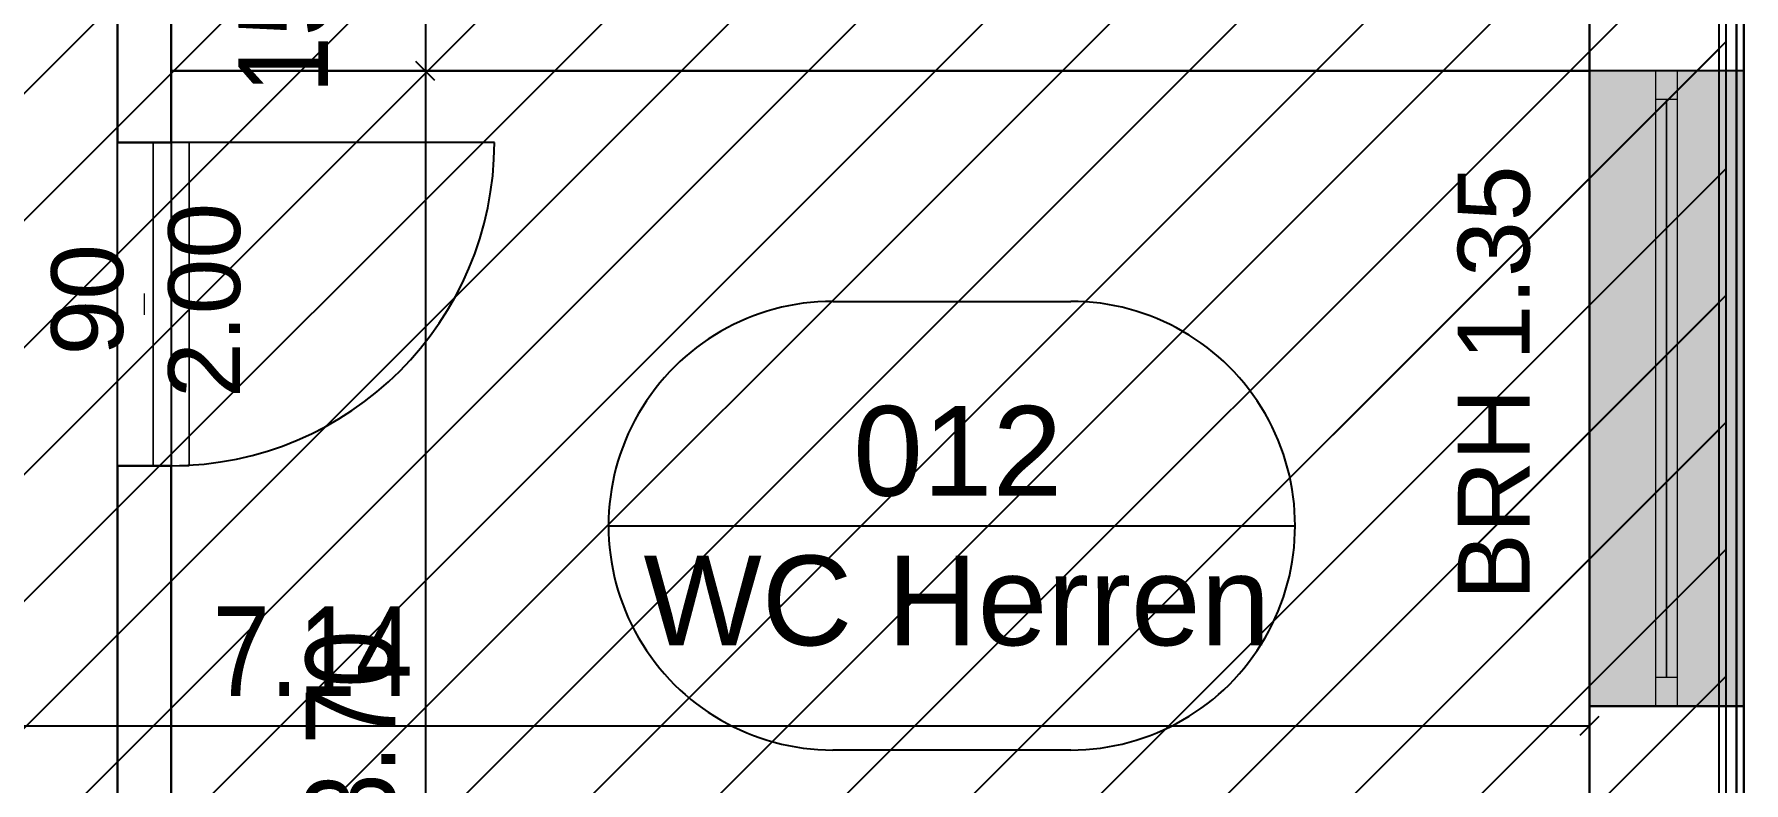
# Model space of a CAD drawing. Extents: x -996 to 41024, y -11542 to 18178.
# Drawn here: x 31600 to 36363, y -754 to 1332 of the extents above; entities that cross this region are included whole.
import ezdxf
from ezdxf.lldxf.tags import DXFTag

# ---------------------------------------------------------------- set-up
doc = ezdxf.new("R2010")
doc.units = 0
doc.header["$LTSCALE"] = 50
doc.layers.get('0').update_dxf_attribs({"lineweight": 25})
for name, color, linetype, lineweight, true_color in [('2D-NovaObj-A_Geschossdecke', 7, 'Continuous', 25, 0x008080), ('2D-NovaObj-A_Wand_allgemein', 3, 'Continuous', 25, 0x00ff00), ('3D-NovaObj-A_Geschossdecke', 7, 'Continuous', 25, 0x008080), ('3D-NovaObj-A_Wand_allgemein', 3, 'Continuous', 25, 0x00ff00), ('A_Geschossdecke', 7, 'Continuous', 25, 0x008080), ('A_Wand_allgemein', 3, 'Continuous', 25, 0x00ff00), ('X_Mass', 7, 'Continuous', 25, 0x0080ff), ('XREF-41001-A-G-EG$0$2D-NovaObj-A_Fenster', 5, 'Continuous', 25, 0x0000ff), ('XREF-41001-A-G-EG$0$2D-NovaObj-A_Geschossdecke', 7, 'Continuous', 25, 0x008080), ('XREF-41001-A-G-EG$0$2D-NovaObj-A_Raum', 1, 'Continuous', 25, 0xff0000), ('XREF-41001-A-G-EG$0$2D-NovaObj-A_Tuer', 7, 'Continuous', 25, 0xbdbbbb), ('XREF-41001-A-G-EG$0$2D-NovaObj-A_Wand_allgemein', 3, 'Continuous', 25, 0x00ff00), ('XREF-41001-A-G-EG$0$3D-NovaObj-A_Fenster_3D', 9, 'Continuous', 18, 0x808080), ('XREF-41001-A-G-EG$0$3D-NovaObj-A_Geschossdecke', 7, 'Continuous', 25, 0x008080), ('XREF-41001-A-G-EG$0$3D-NovaObj-A_Tuer_3D', 9, 'Continuous', 18, 0x808080), ('XREF-41001-A-G-EG$0$3D-NovaObj-A_Wand_allgemein', 3, 'Continuous', 25, 0x00ff00), ('XREF-41001-A-G-EG$0$A_Fenster', 5, 'Continuous', 25, 0x0000ff), ('XREF-41001-A-G-EG$0$A_Geschossdecke', 7, 'Continuous', 25, 0x008080), ('XREF-41001-A-G-EG$0$A_Raum', 1, 'Continuous', 25, 0xff0000), ('XREF-41001-A-G-EG$0$A_Tuer', 7, 'Continuous', 25, 0xbdbbbb), ('XREF-41001-A-G-EG$0$A_Wand_allgemein', 3, 'Continuous', 25, 0x00ff00), ('XREF-41001-A-G-EG$0$X_Mass', 7, 'Continuous', 25, 0x0080ff)]:
    doc.layers.add(name, color=color, linetype=linetype, lineweight=lineweight, true_color=true_color)
doc.styles.get("Standard").update_dxf_attribs({"font": 'ARIALN.TTF'})
doc.styles.add('XREF-41001-A-G-EG$0$Standard', font='ARIALN.TTF')
tags = doc.linetypes.add('XREF-41001-A-G-EG$0$fein_strichliert', pattern=[4, 1, -2, 1]).pattern_tags.tags
tags[8:9] = [DXFTag(74, 4), DXFTag(75, 0), DXFTag(340, '0'), DXFTag(46, 0.0), DXFTag(50, 0.0), DXFTag(44, 0.0), DXFTag(45, 0.0)]
tags[6:7] = [DXFTag(74, 4), DXFTag(75, 0), DXFTag(340, '0'), DXFTag(46, 0.0), DXFTag(50, 0.0), DXFTag(44, 0.0), DXFTag(45, 0.0)]
tags[4:5] = [DXFTag(74, 4), DXFTag(75, 0), DXFTag(340, '0'), DXFTag(46, 0.0), DXFTag(50, 0.0), DXFTag(44, 0.0), DXFTag(45, 0.0)]

# ---------------------------------------------------------------- blocks, each defined once
blk = doc.blocks.new('Wand_A0AA6KWBLL', base_point=(35932.6, -2880.1))
at = {"layer": '2D-NovaObj-A_Wand_allgemein', "color": 94, "ltscale": 0.25, "true_color": 0x009900}
for p, q in [((35932.6, -2470.1), (35932.6, 10669.9)), ((36342.6, -2880.1), (36342.6, 10669.9))]:
    blk.add_line(p, q, dxfattribs=at)
at = {"layer": '3D-NovaObj-A_Wand_allgemein', "color": 94, "linetype": 'Continuous', "ltscale": 0.25, "true_color": 0x009900}
for p, q in [((35932.6, -2880.1, 3000), (35932.6, 10669.9, 3000)), ((35932.6, 10669.9), (35932.6, -2880.1)), ((36342.6, 10669.9, 3000), (36342.6, -2880.1, 3000)), ((36342.6, -2880.1), (36342.6, 10669.9))]:
    blk.add_line(p, q, dxfattribs=at)
for points in [[(35932.6, -2880.1), (35932.6, -2880.1, 3000), (35932.6, 10669.9, 3000), (35932.6, 10669.9)], [(36342.6, 10669.9), (36342.6, 10669.9, 3000), (36342.6, -2880.1, 3000), (36342.6, -2880.1)]]:
    blk.add_3dface(points, dxfattribs=at)
at = {"layer": '3D-NovaObj-A_Wand_allgemein', "color": 94, "linetype": 'Continuous', "ltscale": 0.25, "true_color": 0x009900, "invisible_edges": 15}
for points in [[(35932.6, -2880.1), (35932.6, 10669.9), (36342.6, 10669.9), (36342.6, -2880.1)], [(36342.6, -2880.1, 3000), (36342.6, 10669.9, 3000), (35932.6, 10669.9, 3000), (35932.6, -2880.1, 3000)]]:
    blk.add_3dface(points, dxfattribs=at)
blk = doc.blocks.new('Geschossdecke_A0AA6KWGLL', base_point=(3382.6, -2880.1))
at = {"layer": '2D-NovaObj-A_Geschossdecke', "ltscale": 0.25}
blk.add_line((36292.6, 11029.9), (36292.6, -2830.1), dxfattribs=at)
at = {"layer": '2D-NovaObj-A_Geschossdecke', "linetype": 'Continuous', "ltscale": 0.25}
for p, q in [((27575.5, -2830.1), (36292.6, 5887)), ((27929, -2830.1), (36292.6, 5533.4)), ((28282.6, -2830.1), (36292.6, 5179.9)), ((28636.2, -2830.1), (36292.6, 4826.3)), ((28989.7, -2830.1), (36292.6, 4472.7)), ((29343.3, -2830.1), (36292.6, 4119.2)), ((29696.8, -2830.1), (36292.6, 3765.6)), ((30050.4, -2830.1), (36292.6, 3412.1)), ((30403.9, -2830.1), (36292.6, 3058.5)), ((30757.5, -2830.1), (36292.6, 2705)), ((31111, -2830.1), (36292.6, 2351.4)), ((31464.6, -2830.1), (36292.6, 1997.9)), ((31818.1, -2830.1), (36292.6, 1644.3)), ((32171.7, -2830.1), (36292.6, 1290.8)), ((32525.2, -2830.1), (36292.6, 937.2)), ((32878.8, -2830.1), (36292.6, 583.7)), ((33232.3, -2830.1), (36292.6, 230.1)), ((33585.9, -2830.1), (36292.6, -123.4)), ((33939.5, -2830.1), (36292.6, -477))]:
    blk.add_line(p, q, dxfattribs=at)
at = {"layer": '3D-NovaObj-A_Geschossdecke', "linetype": 'Continuous', "ltscale": 0.25}
for p, q in [((36342.6, 11079.9, 3000), (36342.6, -2880.1, 3000)), ((36342.6, 11079.9, 3510), (36342.6, -2880.1, 3510))]:
    blk.add_line(p, q, dxfattribs=at)
at = {"layer": '3D-NovaObj-A_Geschossdecke', "linetype": 'Continuous', "ltscale": 0.25, "invisible_edges": 15}
for points in [[(28562.6, 219.9, 3000), (28562.6, 2469.9, 3000), (36342.6, 11079.9, 3000)], [(28562.6, 219.9, 3000), (36342.6, 11079.9, 3000), (36342.6, -2880.1, 3000)], [(28562.6, 219.9, 3510), (28562.6, 2469.9, 3510), (36342.6, 11079.9, 3510)], [(28562.6, 219.9, 3510), (36342.6, 11079.9, 3510), (36342.6, -2880.1, 3510)], [(28562.6, 219.9, 3000), (36342.6, -2880.1, 3000), (26762.6, -2880.1, 3000)], [(28562.6, 219.9, 3510), (36342.6, -2880.1, 3510), (26762.6, -2880.1, 3510)]]:
    blk.add_3dface(points, dxfattribs=at)
at = {"layer": '3D-NovaObj-A_Geschossdecke', "linetype": 'Continuous', "ltscale": 0.25}
blk.add_3dface([(36342.6, 11079.9, 3510), (36342.6, -2880.1, 3510), (36342.6, -2880.1, 3000), (36342.6, 11079.9, 3000)], dxfattribs=at)
blk = doc.blocks.new('Geschossdecke_A0AA6KWQLL', base_point=(3382.6, -2880.1, -480))
at = {"layer": '2D-NovaObj-A_Geschossdecke', "ltscale": 0.25}
blk.add_line((36292.6, 11029.9), (36292.6, -2830.1), dxfattribs=at)
at = {"layer": '2D-NovaObj-A_Geschossdecke', "linetype": 'Continuous', "ltscale": 0.25}
for p, q in [((27575.5, -2830.1), (36292.6, 5887)), ((27929, -2830.1), (36292.6, 5533.4)), ((28282.6, -2830.1), (36292.6, 5179.9)), ((28636.2, -2830.1), (36292.6, 4826.3)), ((28989.7, -2830.1), (36292.6, 4472.7)), ((29343.3, -2830.1), (36292.6, 4119.2)), ((29696.8, -2830.1), (36292.6, 3765.6)), ((30050.4, -2830.1), (36292.6, 3412.1)), ((30403.9, -2830.1), (36292.6, 3058.5)), ((30757.5, -2830.1), (36292.6, 2705)), ((31111, -2830.1), (36292.6, 2351.4)), ((31464.6, -2830.1), (36292.6, 1997.9)), ((31818.1, -2830.1), (36292.6, 1644.3)), ((32171.7, -2830.1), (36292.6, 1290.8)), ((32525.2, -2830.1), (36292.6, 937.2)), ((32878.8, -2830.1), (36292.6, 583.7)), ((33232.3, -2830.1), (36292.6, 230.1)), ((33585.9, -2830.1), (36292.6, -123.4)), ((33939.5, -2830.1), (36292.6, -477))]:
    blk.add_line(p, q, dxfattribs=at)
at = {"layer": '3D-NovaObj-A_Geschossdecke', "linetype": 'Continuous', "ltscale": 0.25}
for p, q in [((36342.6, 11079.9, -480), (36342.6, -2880.1, -480)), ((36342.6, 11079.9), (36342.6, -2880.1))]:
    blk.add_line(p, q, dxfattribs=at)
blk.add_3dface([(36342.6, 11079.9), (36342.6, -2880.1), (36342.6, -2880.1, -480), (36342.6, 11079.9, -480)], dxfattribs=at)
mesh = blk.add_polyface(dxfattribs=at)
corners = [(3382.6, -2880.1, -480), (3382.6, 11079.9, -480), (36342.6, 11079.9, -480), (36342.6, -2880.1, -480)]
mesh.append_faces([[corners[k] for k in face] for face in [(0, 2, 3, 3)]], dxfattribs={"vtx0": -1, "vtx2": -1})
mesh.append_faces([[corners[k] for k in face] for face in [(0, 1, 2, 2)]], dxfattribs={"vtx2": -1, "vtx3": -1})
mesh = blk.add_polyface(dxfattribs=at)
corners = [(3382.6, -2880.1), (3382.6, 11079.9), (36342.6, 11079.9), (36342.6, -2880.1)]
mesh.append_faces([[corners[k] for k in face] for face in [(0, 2, 1, 1)]], dxfattribs={"vtx0": -1, "vtx2": -1})
mesh.append_faces([[corners[k] for k in face] for face in [(0, 3, 2, 2)]], dxfattribs={"vtx2": -1, "vtx3": -1})
blk = doc.blocks.new('XREF-41001-A-G-EG$0$Wand_A0AA6KUYLL', base_point=(31832.3, -2470.1))
at = {"layer": 'XREF-41001-A-G-EG$0$2D-NovaObj-A_Wand_allgemein', "color": 6, "ltscale": 0.25, "true_color": 0xff00ff}
for p, q in [((31832.3, 1029.9), (31832.3, 1579.9)), ((31982.3, 1029.9), (31982.3, 1229.9)), ((31832.3, -2470.1), (31832.3, 129.9)), ((31982.3, -2470.1), (31982.3, 129.9))]:
    blk.add_line(p, q, dxfattribs=at)
at = {"layer": 'XREF-41001-A-G-EG$0$3D-NovaObj-A_Wand_allgemein', "color": 6, "linetype": 'Continuous', "ltscale": 0.25, "true_color": 0xff00ff}
for p, q in [((31832.3, 1029.9, 3000), (31832.3, 1579.9, 3000)), ((31832.3, 1579.9), (31832.3, 1029.9)), ((31982.3, 1579.9, 3000), (31982.3, 1029.9, 3000)), ((31982.3, 1029.9), (31982.3, 1579.9)), ((31832.3, 129.9, 2000), (31832.3, 1029.9, 2000)), ((31832.3, 1029.9, 2000), (31832.3, 1029.9)), ((31832.3, 1029.9), (31982.3, 1029.9)), ((31982.3, 1029.9, 2000), (31832.3, 1029.9, 2000)), ((31832.3, 129.9, 3000), (31832.3, 1029.9, 3000)), ((31982.3, 1029.9, 2000), (31982.3, 129.9, 2000)), ((31982.3, 1029.9), (31982.3, 1029.9, 2000)), ((31982.3, 1029.9, 3000), (31982.3, 129.9, 3000)), ((31832.3, 129.9), (31832.3, 129.9, 2000)), ((31982.3, 129.9), (31832.3, 129.9)), ((31982.3, 129.9, 2000), (31832.3, 129.9, 2000)), ((31832.3, -2470.1, 3000), (31832.3, 129.9, 3000)), ((31832.3, 129.9), (31832.3, -2470.1)), ((31982.3, 129.9, 2000), (31982.3, 129.9)), ((31982.3, 129.9, 3000), (31982.3, -2470.1, 3000)), ((31982.3, -2470.1), (31982.3, 129.9))]:
    blk.add_line(p, q, dxfattribs=at)
for points, invisible_edges in [([(31982.3, -2470.1, 3000), (31982.3, 5229.9, 3000), (31832.3, 5229.9, 3000), (31832.3, -2470.1, 3000)], 15), ([(31832.3, 1029.9), (31832.3, 1029.9, 3000), (31832.3, 1579.9, 3000), (31832.3, 1579.9)], 5), ([(31832.3, 1029.9), (31832.3, 1579.9), (31982.3, 1579.9), (31982.3, 1029.9)], 15), ([(31982.3, 1579.9), (31982.3, 1579.9, 3000), (31982.3, 1029.9, 3000), (31982.3, 1029.9)], 5), ([(31832.3, 129.9, 2000), (31832.3, 1029.9, 2000), (31982.3, 1029.9, 2000), (31982.3, 129.9, 2000)], 2), ([(31832.3, 129.9, 2000), (31832.3, 129.9, 3000), (31832.3, 1029.9, 3000), (31832.3, 1029.9, 2000)], 13), ([(31982.3, 1029.9, 2000), (31982.3, 1029.9, 3000), (31982.3, 129.9, 3000), (31982.3, 129.9, 2000)], 13), ([(31832.3, 129.9), (31832.3, 129.9, 2000), (31982.3, 129.9, 2000), (31982.3, 129.9)], 2), ([(31832.3, -2470.1), (31832.3, -2470.1, 3000), (31832.3, 129.9, 3000), (31832.3, 129.9)], 4), ([(31832.3, -2470.1), (31832.3, 129.9), (31982.3, 129.9), (31982.3, -2470.1)], 15), ([(31982.3, 129.9), (31982.3, 129.9, 3000), (31982.3, -2470.1, 3000), (31982.3, -2470.1)], 1)]:
    blk.add_3dface(points, dxfattribs=dict(at, invisible_edges=invisible_edges))
blk.add_3dface([(31832.3, 1029.9, 2000), (31832.3, 1029.9), (31982.3, 1029.9), (31982.3, 1029.9, 2000)], dxfattribs=at)
blk = doc.blocks.new('XREF-41001-A-G-EG$0$Tür_A0AA6KV0LL', base_point=(31647.9, 129.9))
at = {"layer": 'XREF-41001-A-G-EG$0$2D-NovaObj-A_Tuer', "color": 6, "ltscale": 0.25, "true_color": 0xff00ff}
for p, q in [((32882.3, 1029.9), (31832.3, 1029.9)), ((31832.3, 129.9), (31982.3, 129.9))]:
    blk.add_line(p, q, dxfattribs=at)
at = {"layer": 'XREF-41001-A-G-EG$0$2D-NovaObj-A_Tuer', "color": 6, "lineweight": 18, "ltscale": 0.18, "true_color": 0xff00ff}
blk.add_line((31907.3, 549.9), (31907.3, 609.9), dxfattribs=at)
at = {"layer": 'XREF-41001-A-G-EG$0$2D-NovaObj-A_Tuer', "color": 6, "ltscale": 0.25, "true_color": 0xff00ff}
blk.add_ellipse((31982.3, 1029.9), major_axis=(0, -900), ratio=1, start_param=0, end_param=1.570796, dxfattribs=at)
at = {"layer": 'XREF-41001-A-G-EG$0$3D-NovaObj-A_Tuer_3D', "color": 6, "ltscale": 0.18, "true_color": 0xff00ff}
for p, q in [((31932.3, 1029.9, 2000), (32032.3, 1029.9, 2000)), ((31932.3, 1029.9), (32032.3, 1029.9)), ((31932.3, 129.9, 2000), (31932.3, 1029.9, 2000)), ((31932.3, 1029.9, 2000), (31932.3, 1029.9)), ((31932.3, 1029.9), (31932.3, 129.9)), ((32032.3, 129.9, 2000), (32032.3, 1029.9, 2000)), ((32032.3, 1029.9, 2000), (32032.3, 1029.9)), ((32032.3, 1029.9), (32032.3, 129.9)), ((31932.3, 129.9), (32032.3, 129.9)), ((31932.3, 129.9, 2000), (32032.3, 129.9, 2000)), ((31932.3, 129.9), (31932.3, 129.9, 2000)), ((32032.3, 129.9), (32032.3, 129.9, 2000))]:
    blk.add_line(p, q, dxfattribs=at)
for points in [[(32032.3, 129.9, 2000), (32032.3, 1029.9, 2000), (31932.3, 1029.9, 2000), (31932.3, 129.9, 2000)], [(32032.3, 1029.9, 2000), (32032.3, 1029.9), (31932.3, 1029.9), (31932.3, 1029.9, 2000)], [(32032.3, 1029.9), (32032.3, 129.9), (31932.3, 129.9), (31932.3, 1029.9)], [(32032.3, 129.9), (32032.3, 129.9, 2000), (31932.3, 129.9, 2000), (31932.3, 129.9)]]:
    blk.add_3dface(points, dxfattribs=at)
at = {"layer": 'XREF-41001-A-G-EG$0$2D-NovaObj-A_Tuer', "color": 6, "lineweight": 18, "ltscale": 0.18, "true_color": 0xff00ff, "char_height": 200, "attachment_point": 1, "rotation": 90, "style": 'XREF-41001-A-G-EG$0$Standard'}
for s, insert in [('{\\fArial;2.00}', (31973.9, 318.5)), ('{\\fArial;90}', (31647.9, 436.9))]:
    blk.add_mtext(s, dxfattribs=dict(at, insert=insert))
at = {"layer": 'XREF-41001-A-G-EG$0$3D-NovaObj-A_Tuer_3D', "color": 6, "ltscale": 0.18, "true_color": 0xff00ff}
mesh = blk.add_polyface(dxfattribs=at)
corners = [(31932.3, 129.9), (31932.3, 129.9, 2000), (31932.3, 1029.9, 2000), (31932.3, 1029.9)]
mesh.append_faces([[corners[k] for k in face] for face in [(0, 2, 3, 3)]], dxfattribs={"vtx0": -1, "vtx2": -1, "color": 6})
mesh.append_faces([[corners[k] for k in face] for face in [(0, 1, 2, 2)]], dxfattribs={"vtx2": -1, "vtx3": -1, "color": 6})
mesh = blk.add_polyface(dxfattribs=at)
corners = [(32032.3, 129.9), (32032.3, 129.9, 2000), (32032.3, 1029.9, 2000), (32032.3, 1029.9)]
mesh.append_faces([[corners[k] for k in face] for face in [(0, 2, 1, 1)]], dxfattribs={"vtx0": -1, "vtx2": -1, "color": 6})
mesh.append_faces([[corners[k] for k in face] for face in [(0, 3, 2, 2)]], dxfattribs={"vtx2": -1, "vtx3": -1, "color": 6})
blk = doc.blocks.new('XREF-41001-A-G-EG$0$Wand_A0AA6KV1LL', base_point=(35932.6, -2470.1))
at = {"layer": 'XREF-41001-A-G-EG$0$2D-NovaObj-A_Wand_allgemein', "color": 6, "ltscale": 0.25, "true_color": 0xff00ff}
for p, q in [((36362.6, 1229.9), (36362.6, 1379.9)), ((35932.6, -2470.1), (35932.6, -540.1)), ((36362.6, -2470.1), (36362.6, -540.1))]:
    blk.add_line(p, q, dxfattribs=at)
at = {"layer": 'XREF-41001-A-G-EG$0$3D-NovaObj-A_Wand_allgemein', "color": 6, "linetype": 'Continuous', "ltscale": 0.25, "true_color": 0xff00ff}
for p, q in [((35932.6, 1229.9, 3000), (35932.6, 1379.9, 3000)), ((35932.6, 1379.9), (35932.6, 1229.9)), ((36362.6, 1379.9, 3000), (36362.6, 1229.9, 3000)), ((36362.6, 1229.9), (36362.6, 1379.9)), ((35932.6, -540.1, 2350), (35932.6, 1229.9, 2350)), ((35932.6, 1229.9, 2350), (35932.6, 1229.9, 1350)), ((36362.6, 1229.9, 2350), (35932.6, 1229.9, 2350)), ((35932.6, 1229.9, 1350), (35932.6, -540.1, 1350)), ((36362.6, 1229.9, 1350), (35932.6, 1229.9, 1350)), ((35932.6, 1229.9), (35932.6, -540.1)), ((35932.6, -540.1, 3000), (35932.6, 1229.9, 3000)), ((36362.6, 1229.9, 2350), (36362.6, -540.1, 2350)), ((36362.6, 1229.9, 1350), (36362.6, 1229.9, 2350)), ((36362.6, -540.1, 1350), (36362.6, 1229.9, 1350)), ((36362.6, -540.1), (36362.6, 1229.9)), ((36362.6, 1229.9, 3000), (36362.6, -540.1, 3000)), ((35932.6, -540.1, 1350), (35932.6, -540.1, 2350)), ((36362.6, -540.1, 1350), (35932.6, -540.1, 1350)), ((36362.6, -540.1, 2350), (35932.6, -540.1, 2350)), ((35932.6, -540.1, 1350), (36362.6, -540.1, 1350)), ((35932.6, -2470.1, 3000), (35932.6, -540.1, 3000)), ((35932.6, -540.1), (35932.6, -2470.1)), ((36362.6, -540.1, 2350), (36362.6, -540.1, 1350)), ((36362.6, -540.1, 3000), (36362.6, -2470.1, 3000)), ((36362.6, -2470.1), (36362.6, -540.1))]:
    blk.add_line(p, q, dxfattribs=at)
for points, invisible_edges in [([(36362.6, -2470.1, 3000), (36362.6, 11099.9, 3000), (35932.6, 11099.9, 3000), (35932.6, -2470.1, 3000)], 15), ([(35932.6, -2470.1), (35932.6, 5329.9), (36362.6, 5329.9), (36362.6, -2470.1)], 15), ([(35932.6, 1229.9), (35932.6, 1229.9, 3000), (35932.6, 1379.9, 3000), (35932.6, 1379.9)], 5), ([(36362.6, 1379.9), (36362.6, 1379.9, 3000), (36362.6, 1229.9, 3000), (36362.6, 1229.9)], 5), ([(35932.6, -540.1, 2350), (35932.6, 1229.9, 2350), (36362.6, 1229.9, 2350), (36362.6, -540.1, 2350)], 2), ([(35932.6, 1229.9, 2350), (35932.6, 1229.9, 1350), (36362.6, 1229.9, 1350), (36362.6, 1229.9, 2350)], 2), ([(35932.6, -540.1), (35932.6, -540.1, 1350), (35932.6, 1229.9, 1350), (35932.6, 1229.9)], 7), ([(35932.6, -540.1, 2350), (35932.6, -540.1, 3000), (35932.6, 1229.9, 3000), (35932.6, 1229.9, 2350)], 13), ([(36362.6, 1229.9), (36362.6, 1229.9, 1350), (36362.6, -540.1, 1350), (36362.6, -540.1)], 7), ([(36362.6, 1229.9, 2350), (36362.6, 1229.9, 3000), (36362.6, -540.1, 3000), (36362.6, -540.1, 2350)], 13), ([(35932.6, -540.1, 1350), (35932.6, -540.1, 2350), (36362.6, -540.1, 2350), (36362.6, -540.1, 1350)], 2), ([(35932.6, -2470.1), (35932.6, -2470.1, 3000), (35932.6, -540.1, 3000), (35932.6, -540.1)], 4), ([(36362.6, -540.1), (36362.6, -540.1, 3000), (36362.6, -2470.1, 3000), (36362.6, -2470.1)], 1)]:
    blk.add_3dface(points, dxfattribs=dict(at, invisible_edges=invisible_edges))
blk.add_3dface([(35932.6, 1229.9, 1350), (35932.6, -540.1, 1350), (36362.6, -540.1, 1350), (36362.6, 1229.9, 1350)], dxfattribs=at)
blk = doc.blocks.new('XREF-41001-A-G-EG$0$Fenster_A0AA6KV2LL', base_point=(35565.9, -540.1))
at = {"layer": 'XREF-41001-A-G-EG$0$2D-NovaObj-A_Fenster', "color": 6, "ltscale": 0.25, "true_color": 0xff00ff}
for p, q in [((35932.6, -540.1), (35932.6, 1229.9)), ((36362.6, 1229.9), (35932.6, 1229.9)), ((36362.6, -540.1), (36362.6, 1229.9)), ((36362.6, -540.1), (35932.6, -540.1))]:
    blk.add_line(p, q, dxfattribs=at)
at = {"layer": 'XREF-41001-A-G-EG$0$2D-NovaObj-A_Fenster', "color": 6, "lineweight": 18, "ltscale": 0.18, "true_color": 0xff00ff}
for p, q in [((36117.6, -540.1), (36117.6, 1229.9)), ((36177.6, -540.1), (36177.6, 1229.9)), ((36177.6, 1149.9), (36117.6, 1149.9)), ((36177.6, -460.1), (36117.6, -460.1))]:
    blk.add_line(p, q, dxfattribs=at)
at = {"layer": 'XREF-41001-A-G-EG$0$2D-NovaObj-A_Fenster', "color": 6, "linetype": 'XREF-41001-A-G-EG$0$fein_strichliert', "lineweight": 18, "ltscale": 0.18, "true_color": 0xff00ff}
blk.add_line((36177.6, 1229.9), (36117.6, 1229.9), dxfattribs=at)
at = {"layer": 'XREF-41001-A-G-EG$0$2D-NovaObj-A_Fenster', "color": 7, "ltscale": 0.25, "true_color": 0xffffff}
blk.add_solid([(35932.6, -540.1), (36362.6, -540.1), (35932.6, 1229.9), (36362.6, 1229.9)], dxfattribs=at)
at = {"layer": 'XREF-41001-A-G-EG$0$3D-NovaObj-A_Fenster_3D', "color": 6, "ltscale": 0.18, "true_color": 0xff00ff}
blk.add_polyline3d([(36147.6, 1149.9, 1430), (36147.6, -460.1, 1430), (36147.6, -460.1, 2270), (36147.6, 1149.9, 2270), (36147.6, 1149.9, 1430)], close=True, dxfattribs=at)
at = {"layer": 'XREF-41001-A-G-EG$0$3D-NovaObj-A_Fenster_3D', "color": 6, "ltscale": 0.18, "true_color": 0xff00ff, "invisible_edges": 15}
for points in [[(36147.6, 1229.9, 1350), (36147.6, -460.1, 1430), (36147.6, -540.1, 1350)], [(36147.6, 1149.9, 1430), (36147.6, 1229.9, 1350), (36147.6, -460.1, 1430)], [(36147.6, 1229.9, 2350), (36147.6, 1149.9, 1430), (36147.6, 1229.9, 1350)], [(36147.6, 1149.9, 2270), (36147.6, 1229.9, 2350), (36147.6, 1149.9, 1430)], [(36147.6, -460.1, 2270), (36147.6, 1149.9, 2270), (36147.6, 1229.9, 2350)], [(36147.6, 1229.9, 2350), (36147.6, -540.1, 2350), (36147.6, -460.1, 2270)], [(36147.6, -540.1, 1350), (36147.6, -460.1, 2270), (36147.6, -540.1, 2350)], [(36147.6, -460.1, 1430), (36147.6, -540.1, 1350), (36147.6, -460.1, 2270)]]:
    blk.add_3dface(points, dxfattribs=at)
at = {"layer": 'XREF-41001-A-G-EG$0$2D-NovaObj-A_Fenster', "color": 6, "lineweight": 18, "ltscale": 0.18, "true_color": 0xff00ff, "insert": (35565.9, -244.8), "char_height": 200, "attachment_point": 1, "rotation": 90, "style": 'XREF-41001-A-G-EG$0$Standard'}
blk.add_mtext('{\\fArial;BRH 1.35}', dxfattribs=at)
at = {"layer": 'XREF-41001-A-G-EG$0$3D-NovaObj-A_Fenster_3D', "color": 6, "ltscale": 0.18, "true_color": 0xff00ff}
mesh = blk.add_polyface(dxfattribs=at)
corners = [(36147.6, 1149.9, 1430), (36147.6, -460.1, 1430), (36147.6, -460.1, 2270), (36147.6, 1149.9, 2270)]
mesh.append_faces([[corners[k] for k in face] for face in [(0, 2, 1, 1)]], dxfattribs={"vtx0": -1, "vtx2": -1, "color": 6})
mesh.append_faces([[corners[k] for k in face] for face in [(0, 3, 2, 2)]], dxfattribs={"vtx2": -1, "vtx3": -1, "color": 6})
blk = doc.blocks.new('XREF-41001-A-G-EG$0$Wand_A0AA6KV6LL', base_point=(31982.3, 1229.9))
at = {"layer": 'XREF-41001-A-G-EG$0$2D-NovaObj-A_Wand_allgemein', "color": 6, "ltscale": 0.25, "true_color": 0xff00ff}
for p, q in [((35932.6, 1379.9), (31982.3, 1379.9)), ((35932.6, 1229.9), (31982.3, 1229.9))]:
    blk.add_line(p, q, dxfattribs=at)
at = {"layer": 'XREF-41001-A-G-EG$0$3D-NovaObj-A_Wand_allgemein', "color": 6, "linetype": 'Continuous', "ltscale": 0.25, "true_color": 0xff00ff}
for p, q in [((31982.3, 1379.9), (31982.3, 1379.9, 3000)), ((31982.3, 1379.9, 3000), (35932.6, 1379.9, 3000)), ((35932.6, 1379.9), (31982.3, 1379.9)), ((35932.6, 1379.9, 3000), (35932.6, 1379.9)), ((35932.6, 1229.9, 3000), (31982.3, 1229.9, 3000)), ((31982.3, 1229.9, 3000), (31982.3, 1229.9)), ((31982.3, 1229.9), (35932.6, 1229.9)), ((35932.6, 1229.9), (35932.6, 1229.9, 3000))]:
    blk.add_line(p, q, dxfattribs=at)
for points in [[(31982.3, 1379.9), (31982.3, 1379.9, 3000), (35932.6, 1379.9, 3000), (35932.6, 1379.9)], [(35932.6, 1229.9), (35932.6, 1229.9, 3000), (31982.3, 1229.9, 3000), (31982.3, 1229.9)]]:
    blk.add_3dface(points, dxfattribs=at)
at = {"layer": 'XREF-41001-A-G-EG$0$3D-NovaObj-A_Wand_allgemein', "color": 6, "linetype": 'Continuous', "ltscale": 0.25, "true_color": 0xff00ff, "invisible_edges": 15}
for points in [[(35932.6, 1229.9), (31982.3, 1229.9), (31982.3, 1379.9), (35932.6, 1379.9)], [(35932.6, 1379.9, 3000), (31982.3, 1379.9, 3000), (31982.3, 1229.9, 3000), (35932.6, 1229.9, 3000)]]:
    blk.add_3dface(points, dxfattribs=at)
blk = doc.blocks.new('XREF-41001-A-G-EG$0$Geschossdecke_A0AA6KVLLL', base_point=(3362.6, -2900.1))
at = {"layer": 'XREF-41001-A-G-EG$0$2D-NovaObj-A_Geschossdecke', "color": 6, "ltscale": 0.25, "true_color": 0xff00ff}
blk.add_line((36312.6, 11049.9), (36312.6, -2850.1), dxfattribs=at)
at = {"layer": 'XREF-41001-A-G-EG$0$2D-NovaObj-A_Geschossdecke', "color": 6, "linetype": 'Continuous', "ltscale": 0.25, "true_color": 0xff00ff}
for p, q in [((27555.5, -2850.1), (36312.6, 5907)), ((27909, -2850.1), (36312.6, 5553.4)), ((28262.6, -2850.1), (36312.6, 5199.9)), ((28616.2, -2850.1), (36312.6, 4846.3)), ((28969.7, -2850.1), (36312.6, 4492.7)), ((29323.3, -2850.1), (36312.6, 4139.2)), ((29676.8, -2850.1), (36312.6, 3785.6)), ((30030.4, -2850.1), (36312.6, 3432.1)), ((30383.9, -2850.1), (36312.6, 3078.5)), ((30737.5, -2850.1), (36312.6, 2725)), ((31091, -2850.1), (36312.6, 2371.4)), ((31444.6, -2850.1), (36312.6, 2017.9)), ((31798.1, -2850.1), (36312.6, 1664.3)), ((32151.7, -2850.1), (36312.6, 1310.8)), ((32505.2, -2850.1), (36312.6, 957.2)), ((32858.8, -2850.1), (36312.6, 603.7)), ((33212.3, -2850.1), (36312.6, 250.1)), ((33565.9, -2850.1), (36312.6, -103.4)), ((33919.5, -2850.1), (36312.6, -457))]:
    blk.add_line(p, q, dxfattribs=at)
at = {"layer": 'XREF-41001-A-G-EG$0$3D-NovaObj-A_Geschossdecke', "color": 6, "linetype": 'Continuous', "ltscale": 0.25, "true_color": 0xff00ff}
for p, q in [((36362.6, 11099.9, 3000), (36362.6, -2900.1, 3000)), ((36362.6, 11099.9, 3380), (36362.6, -2900.1, 3380))]:
    blk.add_line(p, q, dxfattribs=at)
at = {"layer": 'XREF-41001-A-G-EG$0$3D-NovaObj-A_Geschossdecke', "color": 6, "linetype": 'Continuous', "ltscale": 0.25, "true_color": 0xff00ff, "invisible_edges": 15}
for points in [[(28562.6, 219.9, 3000), (28562.6, 2469.9, 3000), (36362.6, 11099.9, 3000)], [(28562.6, 219.9, 3000), (36362.6, 11099.9, 3000), (36362.6, -2900.1, 3000)], [(28562.6, 219.9, 3380), (28562.6, 2469.9, 3380), (36362.6, 11099.9, 3380)], [(28562.6, 219.9, 3380), (36362.6, 11099.9, 3380), (36362.6, -2900.1, 3380)], [(28562.6, 219.9, 3000), (36362.6, -2900.1, 3000), (26762.6, -2900.1, 3000)], [(28562.6, 219.9, 3380), (36362.6, -2900.1, 3380), (26762.6, -2900.1, 3380)]]:
    blk.add_3dface(points, dxfattribs=at)
at = {"layer": 'XREF-41001-A-G-EG$0$3D-NovaObj-A_Geschossdecke', "color": 6, "linetype": 'Continuous', "ltscale": 0.25, "true_color": 0xff00ff}
blk.add_3dface([(36362.6, 11099.9, 3380), (36362.6, -2900.1, 3380), (36362.6, -2900.1, 3000), (36362.6, 11099.9, 3000)], dxfattribs=at)
blk = doc.blocks.new('XREF-41001-A-G-EG$0$WC Herren_A0AA6KVSLL', base_point=(33200.1, -662.2))
at = {"layer": 'XREF-41001-A-G-EG$0$2D-NovaObj-A_Raum', "color": 6, "ltscale": 0.25, "true_color": 0xff00ff}
for p, q in [((33825.1, 587.8), (34487.7, 587.8)), ((33200.1, -37.2), (35112.7, -37.2)), ((34487.7, -662.2), (33825.1, -662.2))]:
    blk.add_line(p, q, dxfattribs=at)
for centre, major_axis in [((33825.1, -37.2), (0, 625)), ((34487.7, -37.2), (0, -625))]:
    blk.add_ellipse(centre, major_axis=major_axis, ratio=1, start_param=0, end_param=3.141593, dxfattribs=at)
at = {"layer": 'XREF-41001-A-G-EG$0$2D-NovaObj-A_Raum', "color": 6, "ltscale": 0.25, "true_color": 0xff00ff, "char_height": 250, "attachment_point": 1, "style": 'XREF-41001-A-G-EG$0$Standard'}
for s, insert in [('{\\fArial;012}', (33881.6, 296.2)), ('{\\fArial;WC Herren}', (33297.6, -120.5))]:
    blk.add_mtext(s, dxfattribs=dict(at, insert=insert))
blk = doc.blocks.new('XREF-41001-A-G-EG$0$Maß_A0AA6KW3LL', base_point=(32169.2, -2496.6))
at = {"color": 6, "ltscale": 0.25, "true_color": 0xff00ff}
for p, q in [((32690, 5336), (32690, -2470.1)), ((32716.5, 1203.4), (32663.5, 1256.4)), ((32790, 1229.9), (32190, 1229.9))]:
    blk.add_line(p, q, dxfattribs=at)
at = {"color": 6, "ltscale": 0.25, "true_color": 0xff00ff, "char_height": 250, "attachment_point": 1, "rotation": 90, "style": 'XREF-41001-A-G-EG$0$Standard'}
for s, insert in [('{\\fArial Narrow;15}', (32169.2, 1166.9)), ('{\\fArial Narrow;3.70}', (32356.7, -886.3))]:
    blk.add_mtext(s, dxfattribs=dict(at, insert=insert))
blk = doc.blocks.new('XREF-41001-A-G-EG')
at = {"layer": 'XREF-41001-A-G-EG$0$A_Fenster', "color": 6, "ltscale": 0.25, "true_color": 0xff00ff}
blk.add_blockref('XREF-41001-A-G-EG$0$Fenster_A0AA6KV2LL', (35565.9, -540.1), dxfattribs=at)
at = {"layer": 'XREF-41001-A-G-EG$0$A_Geschossdecke', "color": 6, "ltscale": 0.25, "true_color": 0xff00ff}
blk.add_blockref('XREF-41001-A-G-EG$0$Geschossdecke_A0AA6KVLLL', (3362.6, -2900.1), dxfattribs=at)
at = {"layer": 'XREF-41001-A-G-EG$0$A_Raum', "color": 6, "ltscale": 0.25, "true_color": 0xff00ff}
blk.add_blockref('XREF-41001-A-G-EG$0$WC Herren_A0AA6KVSLL', (33200.1, -662.2), dxfattribs=at)
at = {"layer": 'XREF-41001-A-G-EG$0$A_Tuer', "color": 6, "ltscale": 0.25, "true_color": 0xff00ff}
blk.add_blockref('XREF-41001-A-G-EG$0$Tür_A0AA6KV0LL', (31647.9, 129.9), dxfattribs=at)
at = {"layer": 'XREF-41001-A-G-EG$0$A_Wand_allgemein', "color": 6, "ltscale": 0.25, "true_color": 0xff00ff}
for name, p in [('XREF-41001-A-G-EG$0$Wand_A0AA6KV1LL', (35932.6, -2470.1)), ('XREF-41001-A-G-EG$0$Wand_A0AA6KUYLL', (31832.3, -2470.1)), ('XREF-41001-A-G-EG$0$Wand_A0AA6KV6LL', (31982.3, 1229.9))]:
    blk.add_blockref(name, p, dxfattribs=at)
at = {"layer": 'XREF-41001-A-G-EG$0$X_Mass', "color": 6, "ltscale": 0.25, "true_color": 0xff00ff}
blk.add_blockref('XREF-41001-A-G-EG$0$Maß_A0AA6KW3LL', (32169.2, -2496.6), dxfattribs=at)
blk = doc.blocks.new('Maß_A0AA6KX4LL', base_point=(3766, -1095))
at = {"ltscale": 0.25}
for p, q in [((35932.6, -495), (35932.6, -1095)), ((35959.1, -568.5), (35906, -621.5)), ((3792.6, -595), (35932.6, -595))]:
    blk.add_line(p, q, dxfattribs=at)
at = {"ltscale": 0.25, "insert": (32097.6, -261.7), "char_height": 250, "attachment_point": 1}
blk.add_mtext('{\\fArial Narrow;7.14}', dxfattribs=at)

msp = doc.modelspace()

# ---------------------------------------------------------------- block references
at = {"color": 6, "lineweight": 25, "ltscale": 0.25, "true_color": 0xff00ff}
msp.add_blockref('XREF-41001-A-G-EG', (0, 0, 3510), dxfattribs=at)
at = {"layer": 'A_Geschossdecke', "ltscale": 0.25}
for name, p in [('Geschossdecke_A0AA6KWGLL', (3382.6, -2880.1)), ('Geschossdecke_A0AA6KWQLL', (3382.6, -2880.1, -480))]:
    msp.add_blockref(name, p, dxfattribs=at)
at = {"layer": 'A_Wand_allgemein', "color": 94, "ltscale": 0.25, "true_color": 0x009900}
msp.add_blockref('Wand_A0AA6KWBLL', (35932.6, -2880.1), dxfattribs=at)
at = {"layer": 'X_Mass', "ltscale": 0.25}
msp.add_blockref('Maß_A0AA6KX4LL', (3766, -1095), dxfattribs=at)

doc.saveas('drawing.dxf')
